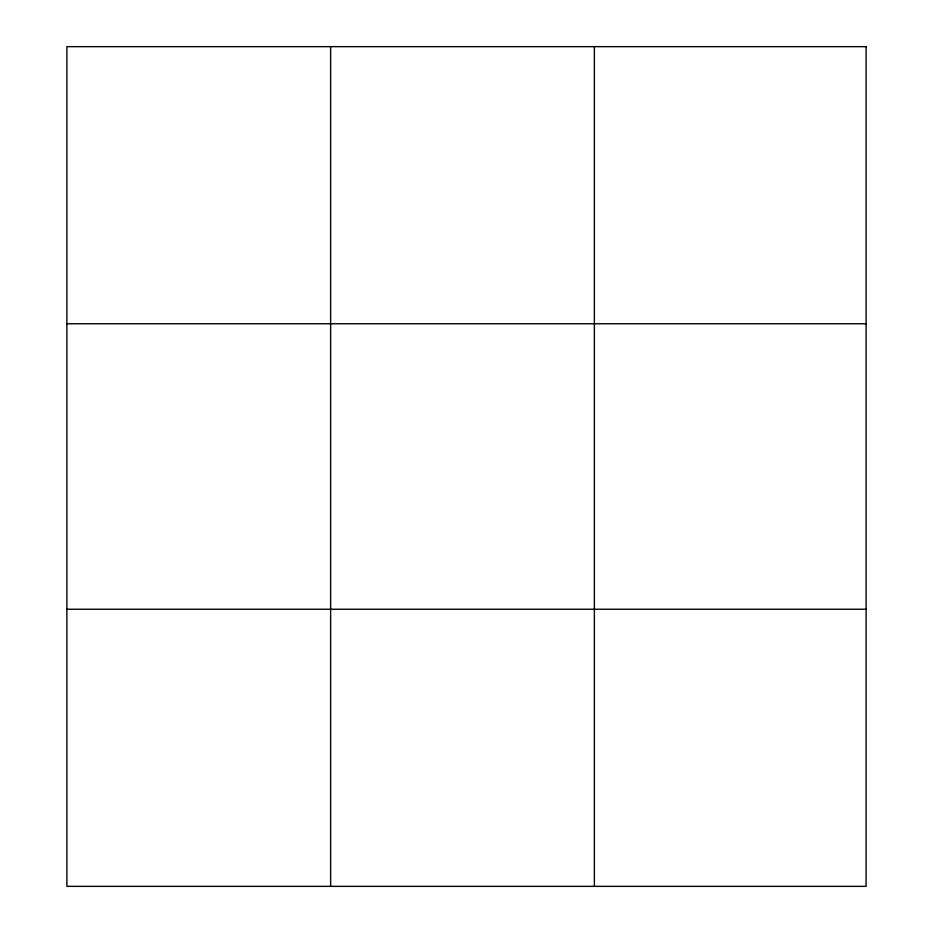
<?xml version="1.0" encoding="UTF-8"?>
<svg xmlns="http://www.w3.org/2000/svg" width="933" height="933" viewBox="0 0 933 933"><rect width="100%" height="100%" fill="white"/><g stroke="black" fill="none" stroke-linecap="round" stroke-linejoin="round"><path stroke-width="1.4" d="M330.632 46.65L330.632 886.35M594.379 46.65L594.379 886.35M66.896 323.751L866.104 323.751M66.896 609.249L866.104 609.249M866.104 46.65L866.104 886.35L66.896 886.35L66.896 46.65L866.104 46.65"/></g></svg>
